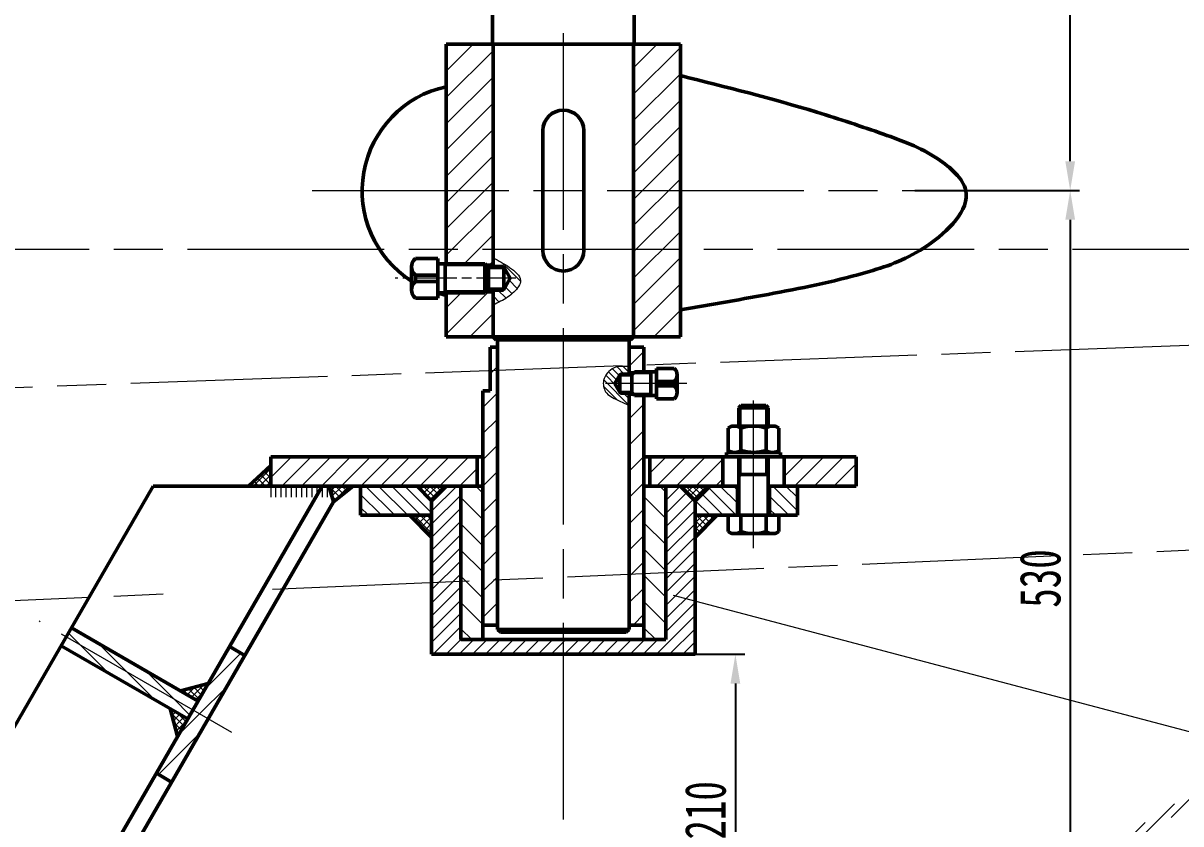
# Model space of a CAD drawing. Header units: millimetres. Extents: x 17368 to 100025, y -24769 to 12950.
# Drawn here: x 45500 to 45598.9, y -9332.9 to -9264.5 of the extents above; entities that cross this region are included whole.
import ezdxf

# ---------------------------------------------------------------- set-up
doc = ezdxf.new("R2010")
doc.units = ezdxf.units.MM
doc.header["$LTSCALE"] = 2.8
doc.linetypes.add('AM_ISO08W050', pattern=[18, 12, -1.5, 3, -1.5])
doc.linetypes.add('AM_ISO08W050x2', pattern=[9, 6, -0.75, 1.5, -0.75])
doc.layers.get('0').update_dxf_attribs({"lineweight": 50})
doc.layers.get('Defpoints').update_dxf_attribs({"lineweight": 50})
for name, color, linetype, lineweight in [('AM_0N', 7, 'Continuous', 50), ('AM_4N', 3, 'Continuous', 15), ('AM_7N', 4, 'AM_ISO08W050', 15), ('细实线', 5, 'Continuous', 15)]:
    doc.layers.add(name, color=color, linetype=linetype, lineweight=lineweight)
doc.styles.add('仿宋体', font='', dxfattribs={"width": 0.7, "height": 3.5})
doc.styles.get('仿宋体').set_extended_font_data('FangSong_GB2312')
doc.dimstyles.new('ISO-25', dxfattribs={"dimtxt": 3.5, "dimasz": 2.5, "dimexe": 1.25, "dimexo": 0.625, "dimtad": 1, "dimdsep": 46, "dimtxsty": '仿宋体', "dimcen": 2.5, "dimadec": 0, "dimazin": 0, "dimtfac": 1, "dimtmove": 0, "dimatfit": 1, "dimfxl": 0, "dimarcsym": 0})

# ---------------------------------------------------------------- blocks, each defined once
blk = doc.blocks.new('*D1275')
at = {"layer": 'Defpoints', "color": 0, "linetype": 'Continuous', "lineweight": 15}
for p in [(45369.225, -8977.522), (45414.762, -8977.522), (45539.913, -9348.821)]:
    blk.add_point(p, dxfattribs=at)
at = {"layer": '细实线', "color": 0, "linetype": 'Continuous', "lineweight": -2}
for p, q in [((45414.137, -8977.522), (45368.425, -8977.522)), ((45369.225, -9346.321), (45369.225, -8980.022)), ((45539.288, -9348.821), (45368.425, -9348.821))]:
    blk.add_line(p, q, dxfattribs=at)
at = {"layer": '细实线', "color": 0, "linetype": 'Continuous', "lineweight": 15}
for points in [[(45368.808, -8980.022), (45369.641, -8980.022), (45369.225, -8977.522)], [(45368.808, -9346.321), (45369.641, -9346.321), (45369.225, -9348.821)]]:
    blk.add_solid(points, dxfattribs=at)
at = {"layer": '细实线', "color": 0, "linetype": 'Continuous', "lineweight": 15, "insert": (45366.675, -9163.172), "char_height": 3.5, "attachment_point": 5, "rotation": 90, "style": '仿宋体'}
blk.add_mtext('2970', dxfattribs=at)
blk = doc.blocks.new('*D1303')
at = {"layer": 'Defpoints', "color": 0, "lineweight": 15}
for p in [(45576.49, -9185.022), (45589.461, -9185.022), (45575.57, -9278.772)]:
    blk.add_point(p, dxfattribs=at)
at = {"layer": '细实线', "color": 0, "lineweight": -2}
for p, q in [((45577.115, -9185.022), (45590.261, -9185.022)), ((45589.461, -9276.272), (45589.461, -9187.522)), ((45576.195, -9278.772), (45590.261, -9278.772))]:
    blk.add_line(p, q, dxfattribs=at)
at = {"layer": '细实线', "color": 0, "lineweight": 15}
for points in [[(45589.044, -9187.522), (45589.877, -9187.522), (45589.461, -9185.022)], [(45589.044, -9276.272), (45589.877, -9276.272), (45589.461, -9278.772)]]:
    blk.add_solid(points, dxfattribs=at)
at = {"layer": '细实线', "color": 0, "lineweight": 15, "insert": (45586.911, -9231.897), "char_height": 3.5, "attachment_point": 5, "rotation": 90, "style": '仿宋体'}
blk.add_mtext('750', dxfattribs=at)
blk = doc.blocks.new('*D1306')
at = {"layer": 'Defpoints', "color": 0, "lineweight": 15}
for p in [(45418.252, -9283.772), (45378.82, -9347.071), (45531.163, -9347.071)]:
    blk.add_point(p, dxfattribs=at)
at = {"layer": '细实线', "color": 0, "lineweight": -2}
for p, q in [((45417.627, -9283.772), (45378.02, -9283.772)), ((45378.82, -9286.272), (45378.82, -9344.571)), ((45530.538, -9347.071), (45378.02, -9347.071))]:
    blk.add_line(p, q, dxfattribs=at)
at = {"layer": '细实线', "color": 0, "lineweight": 15}
for points in [[(45378.403, -9286.272), (45379.237, -9286.272), (45378.82, -9283.772)], [(45378.403, -9344.571), (45379.237, -9344.571), (45378.82, -9347.071)]]:
    blk.add_solid(points, dxfattribs=at)
at = {"layer": '细实线', "color": 0, "lineweight": 15, "insert": (45376.27, -9315.422), "char_height": 3.5, "attachment_point": 5, "rotation": 90, "style": '仿宋体'}
blk.add_mtext('510', dxfattribs=at)
blk = doc.blocks.new('*D1308')
at = {"layer": 'Defpoints', "color": 0, "lineweight": 15}
for p in [(45458.663, -9323.218), (45633.663, -9323.218), (45633.663, -9367.93)]:
    blk.add_point(p, dxfattribs=at)
at = {"layer": '细实线', "color": 0, "lineweight": -2}
for p, q in [((45458.663, -9323.843), (45458.663, -9368.73)), ((45633.663, -9323.843), (45633.663, -9368.73)), ((45461.163, -9367.93), (45631.163, -9367.93))]:
    blk.add_line(p, q, dxfattribs=at)
at = {"layer": '细实线', "color": 0, "lineweight": 15}
for points in [[(45461.163, -9367.513), (45461.163, -9368.346), (45458.663, -9367.93)], [(45631.163, -9367.513), (45631.163, -9368.346), (45633.663, -9367.93)]]:
    blk.add_solid(points, dxfattribs=at)
at = {"layer": '细实线', "color": 0, "lineweight": 15, "insert": (45546.163, -9365.115), "char_height": 3.5, "attachment_point": 5, "style": '仿宋体'}
blk.add_mtext('φ1400', dxfattribs=at)
blk = doc.blocks.new('*D1309')
at = {"layer": 'Defpoints', "color": 0, "lineweight": 15}
for p in [(45433.663, -9307.695), (45658.663, -9306.912), (45658.663, -9377.467)]:
    blk.add_point(p, dxfattribs=at)
at = {"layer": '细实线', "color": 0, "lineweight": -2}
for p, q in [((45658.663, -9307.537), (45658.663, -9378.267)), ((45433.663, -9308.32), (45433.663, -9378.267)), ((45436.163, -9377.467), (45656.163, -9377.467))]:
    blk.add_line(p, q, dxfattribs=at)
at = {"layer": '细实线', "color": 0, "lineweight": 15}
for points in [[(45436.163, -9377.05), (45436.163, -9377.884), (45433.663, -9377.467)], [(45656.163, -9377.05), (45656.163, -9377.884), (45658.663, -9377.467)]]:
    blk.add_solid(points, dxfattribs=at)
at = {"layer": '细实线', "color": 0, "lineweight": 15, "insert": (45546.746, -9374.652), "char_height": 3.5, "attachment_point": 5, "style": '仿宋体'}
blk.add_mtext('φ1800', dxfattribs=at)
blk = doc.blocks.new('*D1537')
at = {"layer": 'Defpoints', "color": 0, "lineweight": 15}
for p in [(45575.57, -9278.772), (45557.908, -9345.071), (45589.461, -9345.071)]:
    blk.add_point(p, dxfattribs=at)
at = {"layer": '细实线', "color": 0, "lineweight": -2}
for p, q in [((45576.195, -9278.772), (45590.261, -9278.772)), ((45589.461, -9281.272), (45589.461, -9342.571)), ((45558.533, -9345.071), (45590.261, -9345.071))]:
    blk.add_line(p, q, dxfattribs=at)
at = {"layer": '细实线', "color": 0, "lineweight": 15}
for points in [[(45589.044, -9281.272), (45589.877, -9281.272), (45589.461, -9278.772)], [(45589.044, -9342.571), (45589.877, -9342.571), (45589.461, -9345.071)]]:
    blk.add_solid(points, dxfattribs=at)
at = {"layer": '细实线', "color": 0, "lineweight": 15, "insert": (45586.911, -9311.922), "char_height": 3.5, "attachment_point": 5, "rotation": 90, "style": '仿宋体'}
blk.add_mtext('530', dxfattribs=at)
blk = doc.blocks.new('*D1577')
at = {"layer": 'Defpoints', "color": 0, "lineweight": 15}
for p in [(45550.744, -9318.397), (45550.681, -9345.071), (45560.861, -9345.071)]:
    blk.add_point(p, dxfattribs=at)
at = {"layer": '细实线', "color": 0, "lineweight": -2}
for p, q in [((45551.369, -9318.397), (45561.661, -9318.397)), ((45560.861, -9320.897), (45560.861, -9342.571)), ((45551.306, -9345.071), (45561.661, -9345.071))]:
    blk.add_line(p, q, dxfattribs=at)
at = {"layer": '细实线', "color": 0, "lineweight": 15}
for points in [[(45560.444, -9320.897), (45561.277, -9320.897), (45560.861, -9318.397)], [(45560.444, -9342.571), (45561.277, -9342.571), (45560.861, -9345.071)]]:
    blk.add_solid(points, dxfattribs=at)
at = {"layer": '细实线', "color": 0, "lineweight": 15, "insert": (45558.311, -9331.734), "char_height": 3.5, "attachment_point": 5, "rotation": 90, "style": '仿宋体'}
blk.add_mtext('210', dxfattribs=at)

msp = doc.modelspace()

# ---------------------------------------------------------------- hatches: boundary and pattern name
at = {"layer": '细实线', "lineweight": 15, "ltscale": 0.5}
h = msp.add_hatch(dxfattribs=at)
h.set_pattern_fill('ANSI31', color=256, scale=0.5, style=0)
h.set_pattern_definition([(45, (0, 621.3946), (-1.122532015, 1.122532015), [])])
h.paths.add_polyline_path([(45540.16271, -9266.27245), (45536.16271, -9266.27245), (45536.16271, -9283.77245), (45540.16271, -9283.77245)])
h.paths.add_polyline_path([(45556.16271, -9266.27245), (45552.16271, -9266.27245), (45552.16271, -9283.77245), (45556.16271, -9283.77245)])
h.paths.add_polyline_path([(45536.16271, -9287.52245), (45536.16271, -9291.27245), (45540.16271, -9291.27245), (45540.16271, -9287.52245), (45539.46629, -9287.52245)])
h.paths.add_polyline_path([(45552.16271, -9291.27245), (45556.16271, -9291.27245), (45556.16271, -9283.77245), (45552.16271, -9283.77245)])
h.paths.add_polyline_path([(45539.46629, -9285.02245), (45540.16271, -9285.02245), (45540.16271, -9283.77245), (45536.16271, -9283.77245), (45536.16271, -9285.02245)])
at = {"layer": '细实线', "linetype": 'Continuous', "lineweight": 15}
h = msp.add_hatch(dxfattribs=at)
h.set_pattern_fill('ANSI31', color=5, angle=90, style=0)
h.set_pattern_definition([(135, (-21993.8874, -4614.7845), (-2.24506403, -2.24506403), [])])
edge = h.paths.add_edge_path()
edge.add_spline(control_points=[(45433.66271, -9310.92629), (45433.19895, -9310.44783), (45432.74758, -9309.96665), (45430.38341, -9307.36067), (45428.69933, -9305.18949), (45425.83082, -9300.77966), (45424.64636, -9298.54111), (45422.78537, -9294.02499), (45422.10871, -9291.74748), (45421.33742, -9287.56921), (45421.16271, -9285.67081), (45421.16271, -9283.77245)], knot_values=[0, 0, 0, 0, 0.02557511, 0.02557511, 0.13778256, 0.13778256, 0.24999002, 0.24999002, 0.36219747, 0.36219747, 0.45514125, 0.45514125, 0.45514125, 0.45514125], degree=3, periodic=0)
edge.add_line((45421.16271, -9283.77245), (45419.91271, -9283.77245))
edge.add_ellipse((45546.16271, -9283.77245), major_axis=(-126.25, 0), ratio=0.504950495, start_angle=0, end_angle=26.9895756)
edge.add_line((45433.66271, -9312.70401), (45433.66271, -9310.92629))
edge = h.paths.add_edge_path()
edge.add_spline(control_points=[(45531.16271, -9345.8186), (45530.67777, -9345.78915), (45530.19319, -9345.75827), (45525.05146, -9345.41524), (45520.42891, -9344.97244), (45511.31251, -9343.8285), (45506.8187, -9343.12735), (45498.01702, -9341.47584), (45493.70918, -9340.5255), (45485.33442, -9338.3881), (45481.26752, -9337.20105), (45473.42661, -9334.60597), (45469.65263, -9333.19794), (45465.45744, -9331.44101), (45464.87022, -9331.19044), (45464.28771, -9330.93718)], knot_values=[0.85996702, 0.85996702, 0.85996702, 0.85996702, 0.87163242, 0.87163242, 0.98383988, 0.98383988, 1.09604733, 1.09604733, 1.20825478, 1.20825478, 1.32046224, 1.32046224, 1.43266969, 1.43266969, 1.45109862, 1.45109862, 1.45109862, 1.45109862], degree=3, periodic=0)
edge.add_line((45464.28771, -9330.93718), (45464.28771, -9332.29908))
edge.add_ellipse((45546.16271, -9283.77245), major_axis=(-126.25, 0), ratio=0.504950495, start_angle=49.5702786, end_angle=83.1764622)
edge.add_line((45531.16271, -9347.07089), (45531.16271, -9345.8186))
edge = h.paths.add_edge_path()
edge.add_spline(control_points=[(45464.28771, -9330.93718), (45461.32348, -9329.64846), (45458.48097, -9328.29041), (45452.53281, -9325.16922), (45449.48527, -9323.37892), (45443.81423, -9319.64301), (45441.19076, -9317.69741), (45436.94656, -9314.1365), (45435.2336, -9312.547), (45433.66271, -9310.92629)], knot_values=[0.45514125, 0.45514125, 0.45514125, 0.45514125, 0.54891978, 0.54891978, 0.66112723, 0.66112723, 0.77333468, 0.77333468, 0.85996702, 0.85996702, 0.85996702, 0.85996702], degree=3, periodic=0)
edge.add_line((45433.66271, -9310.92629), (45433.66271, -9312.70401))
edge.add_ellipse((45546.16271, -9283.77245), major_axis=(-126.25, 0), ratio=0.504950495, start_angle=26.9895756, end_angle=49.5702786)
edge.add_line((45464.28771, -9332.29908), (45464.28771, -9330.93718))
edge = h.paths.add_edge_path()
edge.add_spline(control_points=[(45658.66271, -9310.92632), (45658.43178, -9311.16458), (45658.19778, -9311.40217), (45655.87219, -9313.72616), (45653.54635, -9315.75911), (45648.44818, -9319.68763), (45645.67591, -9321.58318), (45639.71989, -9325.21017), (45636.53618, -9326.94161), (45629.79802, -9330.21648), (45626.24358, -9331.75992), (45618.8095, -9334.63791), (45614.92988, -9335.97245), (45606.89506, -9338.41484), (45602.73989, -9339.52268), (45594.20705, -9341.49702), (45589.8294, -9342.36352), (45580.90743, -9343.84383), (45576.36313, -9344.45763), (45568.25776, -9345.30971), (45564.71949, -9345.60256), (45561.16271, -9345.81859)], knot_values=[1.69049406, 1.69049406, 1.69049406, 1.69049406, 1.70322989, 1.70322989, 1.81543734, 1.81543734, 1.9276448, 1.9276448, 2.03985225, 2.03985225, 2.1520597, 2.1520597, 2.26426716, 2.26426716, 2.37647461, 2.37647461, 2.48868207, 2.48868207, 2.60088952, 2.60088952, 2.68645104, 2.68645104, 2.68645104, 2.68645104], degree=3, periodic=0)
edge.add_line((45561.16271, -9345.81859), (45561.16271, -9347.07089))
edge.add_ellipse((45546.16271, -9283.77245), major_axis=(-126.25, 0), ratio=0.504950495, start_angle=96.8235378, end_angle=153.0104244)
edge.add_line((45658.66271, -9312.70401), (45658.66271, -9310.92632))
edge = h.paths.add_edge_path()
edge.add_line((45658.66271, -9310.92632), (45658.66271, -9312.70401))
edge.add_ellipse((45546.16271, -9283.77245), major_axis=(-126.25, 0), ratio=0.504950495, start_angle=153.0104244, end_angle=180)
edge.add_line((45672.41271, -9283.77245), (45671.16271, -9283.77245))
edge.add_spline(control_points=[(45671.16271, -9283.77245), (45671.16271, -9284.16149), (45671.15537, -9284.55054), (45671.05424, -9287.23109), (45670.71312, -9289.52119), (45669.52169, -9294.07837), (45668.67122, -9296.3455), (45666.46445, -9300.83163), (45665.10805, -9303.05055), (45662.08249, -9307.16332), (45660.46631, -9309.06539), (45658.66271, -9310.92632)], knot_values=[2.68645104, 2.68645104, 2.68645104, 2.68645104, 2.70549867, 2.70549867, 2.81770612, 2.81770612, 2.92991358, 2.92991358, 3.04212103, 3.04212103, 3.14159265, 3.14159265, 3.14159265, 3.14159265], degree=3, periodic=0)
h.paths.add_polyline_path([(45671.16271, -9283.77245), (45672.41271, -9283.77245), (45672.41271, -9278.77245), (45671.16271, -9278.77245)])
h.paths.add_polyline_path([(45419.91271, -9283.77245), (45421.16271, -9283.77245), (45421.16271, -9278.77245), (45419.91271, -9278.77245)])
h = msp.add_hatch(dxfattribs=at)
h.set_pattern_fill('ANSI31', color=5, scale=0.2, style=0)
edge = h.paths.add_edge_path(flags=16)
edge.add_line((45514.22497, -9345.9653), (45514.29372, -9345.45208))
edge.add_ellipse((45546.16271, -9283.77245), major_axis=(-126.25, 0), ratio=0.504950495, start_angle=0, end_angle=83.1764622, ccw=False)
edge.add_line((45513.05522, -9345.28286), (45512.88835, -9346.52865))
edge.add_line((45512.88835, -9346.52865), (45514.12728, -9346.69461))
edge.add_line((45514.12728, -9346.69461), (45514.22497, -9345.9653))
edge = h.paths.add_edge_path()
edge.add_line((45515.46391, -9346.13126), (45515.36622, -9346.86056))
edge.add_line((45515.36622, -9346.86056), (45516.60515, -9347.02652))
edge.add_line((45516.60515, -9347.02652), (45516.7744, -9345.76298))
edge.add_ellipse((45546.16271, -9283.77245), major_axis=(-126.25, 0), ratio=0.504950495, start_angle=0, end_angle=83.1764622, ccw=False)
edge.add_line((45515.53307, -9345.61489), (45515.46391, -9346.13126))
at = {"layer": '细实线', "lineweight": 15}
h = msp.add_hatch(dxfattribs=at)
h.set_pattern_fill('ANSI31', color=256, scale=0.2, style=0)
edge = h.paths.add_edge_path(flags=17)
edge.add_ellipse((45546.16271, -9283.77245), major_axis=(-126.25, 0), ratio=0.504950495, start_angle=96.8235378, end_angle=180, ccw=False)
edge.add_line((45575.55234, -9345.7674), (45575.72087, -9347.0251))
edge.add_line((45575.72087, -9347.0251), (45576.95979, -9346.85908))
edge.add_line((45576.95979, -9346.85908), (45576.86207, -9346.12978))
edge.add_line((45576.86207, -9346.12978), (45576.79327, -9345.61638))
edge = h.paths.add_edge_path(flags=17)
edge.add_line((45578.101, -9345.96377), (45578.19872, -9346.69307))
edge.add_line((45578.19872, -9346.69307), (45579.43765, -9346.52705))
edge.add_line((45579.43765, -9346.52705), (45579.27179, -9345.28929))
edge.add_ellipse((45546.16271, -9283.77245), major_axis=(-126.25, 0), ratio=0.504950495, start_angle=96.8235378, end_angle=180, ccw=False)
edge.add_line((45578.03273, -9345.4543), (45578.101, -9345.96377))
h = msp.add_hatch(dxfattribs=at)
h.set_pattern_fill('ANSI31', color=256, scale=0.2, angle=90, style=0)
edge = h.paths.add_edge_path()
edge.add_line((45541.61506, -9286.27245), (45541.03771, -9287.27245))
edge.add_line((45541.03771, -9287.27245), (45540.16271, -9287.27245))
edge.add_line((45540.16271, -9287.27245), (45540.16271, -9288.5464))
edge.add_spline(control_points=[(45540.16271, -9288.5464), (45540.37969, -9288.44607), (45541.01696, -9288.15143), (45541.88756, -9287.59914), (45542.87659, -9286.32712), (45541.47986, -9285.21352), (45540.61708, -9284.76311), (45540.16271, -9284.5259)], knot_values=[0, 0, 0, 0, 0.71246374, 2.09239061, 3.23627285, 4.6959452, 6.31991123, 6.31991123, 6.31991123, 6.31991123], degree=3, periodic=0)
edge.add_line((45540.16271, -9284.5259), (45540.16271, -9285.27245))
edge.add_line((45540.16271, -9285.27245), (45541.03771, -9285.27245))
edge.add_line((45541.03771, -9285.27245), (45541.61506, -9286.27245))
h = msp.add_hatch(dxfattribs=at)
h.set_pattern_fill('ANSI31', color=256, scale=0.5, style=0)
h.set_pattern_definition([(45, (37029.0748, -8923.7952), (-1.12253202, 1.12253202), [])])
h.paths.add_polyline_path([(45539.91271, -9295.89745), (45539.28771, -9295.89745), (45539.28771, -9315.89745), (45540.53771, -9315.89745), (45540.53771, -9292.14745), (45539.91271, -9292.14745)])
h.paths.add_polyline_path([(45553.03771, -9292.14745), (45551.78771, -9292.14745), (45551.78771, -9294.27245), (45552.25162, -9294.27245), (45553.03771, -9294.27245)])
h.paths.add_polyline_path([(45553.03771, -9296.27245), (45552.25162, -9296.27245), (45551.78771, -9296.27245), (45551.78771, -9315.89745), (45553.03771, -9315.89745)])
h.paths.add_polyline_path([(45551.78771, -9296.11908), (45551.78771, -9296.27245), (45552.25162, -9296.27245), (45552.09826, -9296.11908)])
h.paths.add_polyline_path([(45551.78771, -9294.27245), (45551.78771, -9294.42581), (45552.09826, -9294.42581), (45552.25162, -9294.27245)])
h = msp.add_hatch(dxfattribs=at)
h.set_pattern_fill('ANSI31', color=256, scale=0.125, angle=90, style=0)
h.set_pattern_definition([(135, (37331.3713, -9270.0737), (-0.280633004, -0.280633004), [])])
edge = h.paths.add_edge_path()
edge.add_spline(control_points=[(45551.78771, -9293.81679), (45551.34383, -9293.78885), (45550.41791, -9293.73057), (45549.63558, -9294.60319), (45549.57874, -9295.1811), (45549.57898, -9295.27245)], knot_values=[0, 0, 0, 0, 10.29967825, 21.48525254, 23.59195746, 23.59195746, 23.59195746, 23.59195746], degree=3, periodic=0)
edge.add_line((45549.57898, -9295.27245), (45549.77444, -9295.27245))
edge.add_line((45549.77444, -9295.27245), (45550.56861, -9295.27245))
edge.add_line((45550.56861, -9295.27245), (45551.03771, -9294.45995))
edge.add_line((45551.03771, -9294.45995), (45551.78771, -9294.45995))
edge.add_line((45551.78771, -9294.45995), (45551.78771, -9293.81679))
edge = h.paths.add_edge_path()
edge.add_line((45550.56861, -9295.27245), (45549.77444, -9295.27245))
edge.add_line((45549.77444, -9295.27245), (45549.57898, -9295.27245))
edge.add_spline(control_points=[(45549.57898, -9295.27245), (45549.57963, -9295.51924), (45549.76809, -9296.19677), (45550.76916, -9296.66367), (45551.46505, -9296.98905), (45551.78771, -9297.13991)], knot_values=[23.59195746, 23.59195746, 23.59195746, 23.59195746, 29.28341969, 39.32927423, 48.01332635, 48.01332635, 48.01332635, 48.01332635], degree=3, periodic=0)
edge.add_line((45551.78771, -9297.13991), (45551.78771, -9296.08495))
edge.add_line((45551.78771, -9296.08495), (45551.03771, -9296.08495))
edge.add_line((45551.03771, -9296.08495), (45550.56861, -9295.27245))
h = msp.add_hatch(dxfattribs=at)
h.set_pattern_fill('ANSI31', color=256, scale=0.375, style=0)
h.paths.add_polyline_path([(45535.16271, -9304.02245), (45538.78771, -9304.02245), (45538.78771, -9301.52245), (45521.16271, -9301.52245), (45521.16271, -9304.02245)])
h.paths.add_polyline_path([(45553.53771, -9301.52245), (45553.53771, -9304.02245), (45557.16271, -9304.02245), (45559.7877, -9304.02245), (45559.78771, -9301.52245)])
h.paths.add_polyline_path([(45565.03771, -9301.52245), (45565.0377, -9304.02245), (45571.1627, -9304.02245), (45571.1627, -9301.52245)])
h = msp.add_hatch(dxfattribs=at)
h.set_pattern_fill('ANSI37', color=256, scale=0.125, style=0)
h.set_pattern_definition([(45, (37029.07478, -8923.79523), (-0.280633004, 0.280633004), []), (135, (37029.07478, -8923.79523), (-0.280633004, -0.280633004), [])])
h.paths.add_polyline_path([(45519.25747, -9304.02245), (45521.16271, -9304.02245), (45521.16271, -9302.26803)])
h = msp.add_hatch(dxfattribs=at)
h.set_pattern_fill('ANSI37', color=256, scale=0.125, style=0)
h.set_pattern_definition([(45, (37331.3713, -9270.0737), (-0.280633004, 0.280633004), []), (135, (37331.3713, -9270.0737), (-0.280633004, -0.280633004), [])])
h.paths.add_polyline_path([(45526.12078, -9304.02245), (45526.5302, -9305.36188), (45528.19556, -9304.02245)])
h = msp.add_hatch(dxfattribs=at)
h.set_pattern_fill('ANSI31', color=256, scale=0.25, angle=90, style=0)
h.paths.add_polyline_path([(45566.16271, -9306.52245), (45566.16271, -9304.02245), (45563.7877, -9304.02245), (45563.7877, -9306.52245)])
h.paths.add_polyline_path([(45561.0377, -9306.52245), (45561.0377, -9304.02245), (45558.66271, -9304.02245), (45557.41271, -9305.27245), (45557.41271, -9306.52245)])
h.paths.add_polyline_path([(45534.91271, -9306.52245), (45534.91271, -9305.27245), (45533.66271, -9304.02245), (45528.84221, -9304.02245), (45528.84221, -9306.52245)])
h = msp.add_hatch(dxfattribs=at)
h.set_pattern_fill('ANSI31', color=256, scale=0.25, style=0)
h.set_pattern_definition([(45, (37029.0748, -8923.7952), (-0.56126601, 0.56126601), [])])
h.paths.add_polyline_path([(45534.91271, -9318.39745), (45546.16271, -9318.39745), (45546.16271, -9317.14745), (45537.41271, -9317.14745), (45537.41271, -9304.02245), (45536.16271, -9304.02245), (45534.91271, -9305.27245)])
h.paths.add_polyline_path([(45554.91271, -9317.14745), (45546.16271, -9317.14745), (45546.16271, -9318.39745), (45557.41271, -9318.39745), (45557.41271, -9305.27245), (45556.16271, -9304.02245), (45554.91271, -9304.02245)])
h = msp.add_hatch(dxfattribs=at)
h.set_pattern_fill('ANSI31', color=256, scale=0.5, angle=90, style=0)
h.set_pattern_definition([(135, (37029.0748, -8923.7952), (-1.12253202, -1.12253202), [])])
h.paths.add_polyline_path([(45537.41271, -9317.14745), (45539.28771, -9317.14745), (45539.28771, -9304.02245), (45537.41271, -9304.02245)])
h.paths.add_polyline_path([(45554.91271, -9304.02245), (45553.03771, -9304.02245), (45553.03771, -9317.14745), (45554.91271, -9317.14745)])

# ---------------------------------------------------------------- linework, layer by layer
for p, q in [((45540.10021, -9197.52245), (45540.10021, -9266.27245)), ((45552.22521, -9197.52245), (45552.22521, -9266.27245)), ((45536.16271, -9266.27245), (45540.16271, -9266.27245)), ((45536.16271, -9285.02245), (45536.16271, -9266.27245)), ((45540.16271, -9266.27245), (45540.16271, -9285.33495)), ((45540.16271, -9266.27245), (45552.16271, -9266.27245)), ((45552.16271, -9266.27245), (45552.16271, -9291.27245)), ((45552.16271, -9266.27245), (45556.16271, -9266.27245)), ((45556.16271, -9291.27245), (45556.16271, -9266.27245)), ((45544.41271, -9283.89745), (45544.41271, -9273.64745)), ((45547.91271, -9283.89745), (45547.91271, -9273.64745)), ((45540.16271, -9285.27245), (45541.03771, -9285.27245)), ((45540.16271, -9285.27245), (45541.03771, -9285.27245)), ((45541.03771, -9285.27245), (45541.61506, -9286.27245)), ((45541.03771, -9285.27245), (45541.03771, -9285.33495)), ((45541.03771, -9285.27245), (45541.61506, -9286.27245)), ((45541.03771, -9285.27245), (45541.03771, -9285.33495)), ((45541.03771, -9287.27245), (45541.61506, -9286.27245)), ((45541.03771, -9287.27245), (45541.61506, -9286.27245)), ((45536.16271, -9291.27245), (45536.16271, -9287.52245)), ((45540.16271, -9287.20995), (45540.16271, -9291.27245)), ((45540.16271, -9287.27245), (45541.03771, -9287.27245)), ((45540.16271, -9287.27245), (45541.03771, -9287.27245)), ((45541.03771, -9287.20995), (45541.03771, -9287.27245)), ((45541.03771, -9287.20995), (45541.03771, -9287.27245)), ((45536.16271, -9291.27245), (45540.16271, -9291.27245)), ((45540.41271, -9291.52245), (45540.16271, -9291.27245)), ((45540.16271, -9291.27245), (45552.16271, -9291.27245)), ((45540.41271, -9291.52245), (45551.91271, -9291.52245)), ((45540.53771, -9291.52245), (45540.53771, -9316.27245)), ((45551.78771, -9291.52245), (45551.78771, -9294.52245)), ((45551.91271, -9291.52245), (45552.16271, -9291.27245)), ((45552.16271, -9291.27245), (45556.16271, -9291.27245)), ((45539.91271, -9292.14745), (45540.53771, -9292.14745)), ((45539.91271, -9295.89745), (45539.91271, -9292.14745)), ((45551.78771, -9292.14745), (45553.03771, -9292.14745)), ((45553.03771, -9294.27245), (45553.03771, -9292.14745)), ((45554.12662, -9293.9662), (45555.64054, -9293.9662)), ((45554.12662, -9293.9662), (45554.12662, -9296.5787)), ((45550.56861, -9295.27245), (45551.03771, -9294.45995)), ((45551.00162, -9294.52245), (45552.00162, -9294.52245)), ((45551.00162, -9294.52245), (45551.00162, -9296.02245)), ((45551.03771, -9294.45995), (45551.78771, -9294.45995)), ((45551.03771, -9294.52245), (45551.03771, -9294.45995)), ((45552.00162, -9294.52245), (45552.00162, -9296.02245)), ((45555.87662, -9294.52115), (45555.87662, -9296.02375)), ((45539.28771, -9317.14745), (45539.28771, -9295.89745)), ((45539.28771, -9295.89745), (45539.91271, -9295.89745)), ((45550.56861, -9295.27245), (45551.03771, -9296.08495)), ((45554.12662, -9295.0761), (45554.12662, -9295.4688)), ((45554.12662, -9295.0761), (45555.64054, -9295.0761)), ((45554.12662, -9295.4688), (45555.64054, -9295.4688)), ((45555.64054, -9295.0761), (45555.64054, -9295.4688)), ((45551.00162, -9296.02245), (45552.00162, -9296.02245)), ((45551.03771, -9296.08495), (45551.03771, -9296.02245)), ((45551.03771, -9296.08495), (45551.78771, -9296.08495)), ((45551.78771, -9316.27245), (45551.78771, -9296.02245)), ((45553.03771, -9317.14745), (45553.03771, -9296.27245)), ((45554.12662, -9296.5787), (45555.64054, -9296.5787)), ((45521.16271, -9304.02245), (45521.16271, -9301.52245)), ((45521.16271, -9301.52245), (45539.28771, -9301.52245)), ((45538.78771, -9304.02245), (45538.78771, -9301.52245)), ((45571.1627, -9301.52245), (45553.03771, -9301.52245)), ((45553.53771, -9304.02245), (45553.53771, -9301.52245)), ((45564.72521, -9301.14745), (45560.10021, -9301.14745)), ((45571.1627, -9301.52245), (45571.1627, -9304.02245)), ((45521.16271, -9302.26803), (45519.25747, -9304.02245)), ((45511.13771, -9304.02245), (45491.31848, -9338.35037)), ((45525.57147, -9304.02245), (45503.36921, -9342.4779)), ((45511.13771, -9304.02245), (45535.16271, -9304.02245)), ((45526.12078, -9304.02245), (45526.5302, -9305.36188)), ((45526.5302, -9305.36188), (45528.19556, -9304.02245)), ((45528.84221, -9304.02245), (45528.84221, -9306.52245)), ((45534.91271, -9305.27245), (45533.66271, -9304.02245)), ((45534.91271, -9305.27245), (45536.16271, -9304.02245)), ((45535.16271, -9304.02245), (45539.28771, -9304.02245)), ((45537.41271, -9317.14745), (45537.41271, -9304.02245)), ((45557.16271, -9304.02245), (45553.03771, -9304.02245)), ((45554.91271, -9317.14745), (45554.91271, -9304.02245)), ((45557.41271, -9305.27245), (45556.16271, -9304.02245)), ((45561.1627, -9304.02245), (45557.16271, -9304.02245)), ((45557.41271, -9305.27245), (45558.66271, -9304.02245)), ((45571.1627, -9304.02245), (45563.6627, -9304.02245)), ((45566.16271, -9306.52245), (45566.16271, -9304.02245)), ((45526.5302, -9305.36188), (45504.98454, -9342.68005)), ((45534.91271, -9318.39745), (45534.91271, -9305.27245)), ((45557.41271, -9318.39745), (45557.41271, -9305.27245)), ((45528.84221, -9306.52245), (45534.91271, -9306.52245)), ((45534.91271, -9308.39745), (45533.03771, -9306.52245)), ((45557.41271, -9308.39745), (45559.28771, -9306.52245)), ((45566.16271, -9306.52245), (45557.41271, -9306.52245)), ((45514.96081, -9322.40065), (45504.1355, -9316.15065)), ((45539.28771, -9315.89745), (45540.53771, -9315.89745)), ((45540.53771, -9316.27245), (45551.78771, -9316.27245)), ((45540.78771, -9316.52245), (45540.53771, -9316.27245)), ((45540.78771, -9316.52245), (45551.53771, -9316.52245)), ((45551.78771, -9316.27245), (45551.53771, -9316.52245)), ((45551.78771, -9315.89745), (45553.03771, -9315.89745)), ((45514.08581, -9323.91619), (45503.2605, -9317.66619)), ((45518.94735, -9318.49576), (45517.64831, -9317.74576)), ((45537.41271, -9317.14745), (45554.91271, -9317.14745)), ((45534.91271, -9318.39745), (45557.41271, -9318.39745)), ((45515.83581, -9320.8851), (45513.44527, -9321.52565)), ((45513.21081, -9325.43174), (45512.57027, -9323.04119)), ((45512.69735, -9329.32108), (45511.39831, -9328.57108))]:
    msp.add_line(p, q)
at = {"extrusion": (1, -4.10464e-07, 0)}
for p, q in [((45559.7877, -9304.02245), (45559.78771, -9301.52245)), ((45560.10021, -9301.52245), (45560.10021, -9301.14745)), ((45564.72521, -9301.52245), (45564.72521, -9301.14745)), ((45565.0377, -9304.02245), (45565.03771, -9301.52245))]:
    msp.add_line(p, q, dxfattribs=at)
for centre, radius, start, end in [((45538.09457, -9278.80722), 9.11937, 102.2303396, 237.5301591), ((45546.16271, -9273.64745), 1.75, 0, 180), ((45546.16271, -9283.89745), 1.75, 180, 0), ((45538.09457, -9278.80722), 9.11937, 253.134382, 257.7696604), ((45555.10632, -9294.52115), 0.7703, 313.909593, 46.090407), ((45555.10632, -9296.02375), 0.7703, 313.90956, 46.090374)]:
    msp.add_arc(centre, radius, start, end)
for start_param, end_param in [(0, 1.45170312), (1.68988953, 3.14159265)]:
    msp.add_ellipse((45546.16271, -9283.77245), major_axis=(-126.25, 0), ratio=0.5049505, start_param=start_param, end_param=end_param)
msp.add_spline([(45556.16271, -9268.95384), (45567.82418, -9272.07852), (45573.51231, -9273.95154), (45578.14955, -9276.0691), (45580.53771, -9278.77245), (45577.22867, -9283.49825), (45572.30227, -9285.68927), (45564.15123, -9287.55115), (45556.16271, -9288.95384)], degree=3)
for points, knots in [([(45421.16271, -9283.77245), (45421.16271, -9285.67081), (45421.33742, -9287.56921), (45422.10871, -9291.74748), (45422.78537, -9294.02499), (45424.64636, -9298.54111), (45425.83082, -9300.77966), (45428.69933, -9305.18949), (45430.38341, -9307.36067), (45434.23409, -9311.6052), (45436.40066, -9313.67849), (45441.19076, -9317.69741), (45443.81423, -9319.64301), (45449.48527, -9323.37892), (45452.53281, -9325.16922), (45459.01313, -9328.56966), (45462.44588, -9330.17978), (45469.65263, -9333.19794), (45473.42661, -9334.60597), (45481.26752, -9337.20105), (45485.33442, -9338.3881), (45493.70918, -9340.5255), (45498.01702, -9341.47584), (45506.8187, -9343.12735), (45511.31251, -9343.8285), (45520.42891, -9344.97244), (45525.05146, -9345.41524), (45530.19319, -9345.75827), (45530.67777, -9345.78915), (45531.16271, -9345.8186)], [0, 0, 0, 0, 0.09294378, 0.09294378, 0.20515123, 0.20515123, 0.31735868, 0.31735868, 0.42956614, 0.42956614, 0.54177359, 0.54177359, 0.65398105, 0.65398105, 0.7661885, 0.7661885, 0.87839595, 0.87839595, 0.99060341, 0.99060341, 1.10281086, 1.10281086, 1.21501831, 1.21501831, 1.32722577, 1.32722577, 1.43943322, 1.43943322, 1.45109862, 1.45109862, 1.45109862, 1.45109862]), ([(45561.16271, -9345.81859), (45564.71949, -9345.60256), (45568.25776, -9345.30971), (45576.36313, -9344.45763), (45580.90743, -9343.84383), (45589.8294, -9342.36352), (45594.20705, -9341.49702), (45602.73989, -9339.52268), (45606.89506, -9338.41484), (45614.92988, -9335.97245), (45618.8095, -9334.63791), (45626.24358, -9331.75992), (45629.79802, -9330.21648), (45636.53618, -9326.94161), (45639.71989, -9325.21017), (45645.67591, -9321.58318), (45648.44818, -9319.68763), (45653.54635, -9315.75911), (45655.87219, -9313.72616), (45660.04927, -9309.55196), (45661.90046, -9307.41076), (45665.10805, -9303.05055), (45666.46445, -9300.83163), (45668.67122, -9296.3455), (45669.52169, -9294.07837), (45670.71312, -9289.52119), (45671.05424, -9287.23109), (45671.15537, -9284.55054), (45671.16271, -9284.16149), (45671.16271, -9283.77245)], [1.69049406, 1.69049406, 1.69049406, 1.69049406, 1.77605558, 1.77605558, 1.88826303, 1.88826303, 2.00047049, 2.00047049, 2.11267794, 2.11267794, 2.2248854, 2.2248854, 2.33709285, 2.33709285, 2.4493003, 2.4493003, 2.56150776, 2.56150776, 2.67371521, 2.67371521, 2.78592266, 2.78592266, 2.89813012, 2.89813012, 3.01033757, 3.01033757, 3.12254502, 3.12254502, 3.14159265, 3.14159265, 3.14159265, 3.14159265]), ([(45561.614, -9345.54026), (45564.90828, -9345.33385), (45568.18612, -9345.06147), (45576.9181, -9344.1548), (45582.32258, -9343.40034), (45592.8803, -9341.53472), (45598.03357, -9340.42369), (45607.99516, -9337.86583), (45612.80349, -9336.41909), (45621.98764, -9333.21749), (45626.36334, -9331.4626), (45634.60244, -9327.67884), (45638.4656, -9325.64986), (45645.60908, -9321.35823), (45648.88927, -9319.09552), (45654.30364, -9314.78397), (45656.53817, -9312.76445), (45660.53922, -9308.6255), (45662.30605, -9306.50615), (45665.35393, -9302.19773), (45666.63532, -9300.00868), (45668.70366, -9295.58938), (45669.49097, -9293.35904), (45670.56998, -9288.88029), (45670.86193, -9286.63167), (45670.91068, -9284.17915), (45670.91271, -9283.9758), (45670.91271, -9283.77245)], [1.69423908, 1.69423908, 1.69423908, 1.69423908, 1.77360357, 1.77360357, 1.90741249, 1.90741249, 2.0412214, 2.0412214, 2.17503032, 2.17503032, 2.30883923, 2.30883923, 2.44264815, 2.44264815, 2.57645706, 2.57645706, 2.68747676, 2.68747676, 2.79849645, 2.79849645, 2.90951614, 2.90951614, 3.02053584, 3.02053584, 3.13155553, 3.13155553, 3.14159265, 3.14159265, 3.14159265, 3.14159265])]:
    msp.add_open_spline(points, degree=3, knots=knots)
at = {"layer": 'AM_0N', "extrusion": (-1.22461e-16, -1, 0)}
for p, q in [((45533.53629, -9284.5787), (45535.44879, -9284.5787)), ((45533.53629, -9284.5787), (45535.44879, -9284.5787)), ((45539.46629, -9285.02245), (45535.44879, -9285.02245)), ((45539.46629, -9285.02245), (45535.44879, -9285.02245)), ((45533.53629, -9285.99952), (45535.44879, -9285.99952)), ((45533.53629, -9285.99952), (45535.44879, -9285.99952)), ((45541.07379, -9285.33495), (45539.77879, -9285.33495)), ((45541.07379, -9285.33495), (45539.77879, -9285.33495)), ((45533.53629, -9286.54538), (45535.44879, -9286.54538)), ((45533.53629, -9286.54538), (45535.44879, -9286.54538)), ((45533.53629, -9287.9662), (45535.44879, -9287.9662)), ((45533.53629, -9287.9662), (45535.44879, -9287.9662)), ((45539.46629, -9287.52245), (45535.44879, -9287.52245)), ((45539.46629, -9287.52245), (45535.44879, -9287.52245)), ((45541.07379, -9287.20995), (45539.77879, -9287.20995)), ((45541.07379, -9287.20995), (45539.77879, -9287.20995))]:
    msp.add_line(p, q, dxfattribs=at)
at = {"layer": 'AM_0N', "extrusion": (-1, 1.22461e-16, 0)}
for p, q in [((45535.44879, -9285.02245), (45535.44879, -9284.5787)), ((45535.44879, -9285.02245), (45535.44879, -9284.5787)), ((45535.44879, -9287.52245), (45535.44879, -9285.02245)), ((45535.44879, -9287.52245), (45535.44879, -9285.02245)), ((45536.07379, -9287.52245), (45536.07379, -9285.02245)), ((45536.07379, -9287.52245), (45536.07379, -9285.02245)), ((45539.46629, -9287.52245), (45539.46629, -9285.02245)), ((45539.46629, -9287.52245), (45539.46629, -9285.02245)), ((45533.19879, -9285.28911), (45533.19879, -9287.25579)), ((45533.19879, -9285.28911), (45533.19879, -9287.25579)), ((45533.53629, -9286.54538), (45533.53629, -9285.99952)), ((45533.53629, -9286.54538), (45533.53629, -9285.99952)), ((45539.77879, -9287.20995), (45539.77879, -9285.33495)), ((45539.77879, -9287.20995), (45539.77879, -9285.33495)), ((45541.07379, -9287.20995), (45541.07379, -9285.33495)), ((45541.07379, -9287.20995), (45541.07379, -9285.33495)), ((45535.44879, -9287.9662), (45535.44879, -9287.52245)), ((45535.44879, -9287.9662), (45535.44879, -9287.52245))]:
    msp.add_line(p, q, dxfattribs=at)
at = {"layer": 'AM_0N', "extrusion": (0.707107, 0.707107, 0)}
for p, q in [((45539.77879, -9285.33495), (45539.46629, -9285.02245)), ((45539.77879, -9285.33495), (45539.46629, -9285.02245)), ((45563.6627, -9297.33915), (45563.471, -9297.14745))]:
    msp.add_line(p, q, dxfattribs=at)
at = {"layer": 'AM_0N'}
for p, q in [((45539.63541, -9285.19157), (45540.16271, -9285.19157)), ((45539.63541, -9287.35332), (45540.16271, -9287.35332)), ((45552.00162, -9294.52245), (45552.25162, -9294.27245)), ((45552.00162, -9296.02245), (45552.25162, -9296.27245))]:
    msp.add_line(p, q, dxfattribs=at)
at = {"layer": 'AM_0N', "extrusion": (-0.707107, 0.707107, 0)}
for p, q in [((45539.77879, -9287.20995), (45539.46629, -9287.52245)), ((45539.77879, -9287.20995), (45539.46629, -9287.52245)), ((45561.35441, -9297.14745), (45561.1627, -9297.33915))]:
    msp.add_line(p, q, dxfattribs=at)
at = {"layer": 'AM_0N', "extrusion": (-1.83691e-16, -1, 0)}
for p, q in [((45552.09826, -9294.42581), (45551.78771, -9294.42581)), ((45554.12662, -9294.27245), (45552.25162, -9294.27245))]:
    msp.add_line(p, q, dxfattribs=at)
at = {"layer": 'AM_0N', "extrusion": (1, -1.83691e-16, 0)}
msp.add_line((45553.62662, -9294.27241), (45553.62662, -9296.27241), dxfattribs=at)
at = {"layer": 'AM_0N', "extrusion": (-1.83691e-16, 1, 0)}
for p, q in [((45552.09826, -9296.11908), (45551.78771, -9296.11908)), ((45554.12662, -9296.27245), (45552.25162, -9296.27245))]:
    msp.add_line(p, q, dxfattribs=at)
at = {"layer": 'AM_0N', "extrusion": (-1, 6.12303e-17, 0)}
for p, q in [((45561.1627, -9298.89745), (45561.1627, -9297.33915)), ((45563.6627, -9298.89745), (45563.6627, -9297.33915)), ((45560.24708, -9300.97966), (45560.24708, -9299.06524)), ((45561.32961, -9300.97966), (45561.32961, -9299.06524)), ((45563.4958, -9300.97966), (45563.4958, -9299.06524)), ((45564.57833, -9300.97966), (45564.57833, -9299.06524)), ((45561.1627, -9306.52245), (45561.1627, -9301.52245)), ((45563.6627, -9306.52245), (45563.6627, -9301.52245)), ((45561.0377, -9306.52245), (45561.0377, -9304.02245)), ((45563.7877, -9306.52245), (45563.7877, -9304.02245)), ((45560.24708, -9307.91716), (45560.24708, -9306.52245)), ((45561.32961, -9307.91716), (45561.32961, -9306.52245)), ((45563.4958, -9307.91716), (45563.4958, -9306.52245)), ((45564.57833, -9307.91716), (45564.57833, -9306.52245))]:
    msp.add_line(p, q, dxfattribs=at)
at = {"layer": 'AM_0N', "extrusion": (-6.12303e-17, 1, 0)}
for p, q in [((45561.1627, -9297.33915), (45563.6627, -9297.33915)), ((45561.35441, -9297.14745), (45563.471, -9297.14745))]:
    msp.add_line(p, q, dxfattribs=at)
at = {"layer": 'AM_0N', "extrusion": (0.5, -0.866025, 0)}
msp.add_line((45560.24708, -9299.06524), (45560.53771, -9298.89745), dxfattribs=at)
at = {"layer": 'AM_0N', "extrusion": (6.12303e-17, 1, 0)}
for p, q in [((45560.53771, -9298.89745), (45564.28771, -9298.89745)), ((45560.53771, -9301.14745), (45564.28771, -9301.14745)), ((45563.6627, -9303.02961), (45561.1627, -9303.02961)), ((45560.5377, -9308.08495), (45564.2877, -9308.08495))]:
    msp.add_line(p, q, dxfattribs=at)
at = {"layer": 'AM_0N', "extrusion": (6.12303e-17, -1, 0)}
msp.add_line((45560.53771, -9298.89745), (45564.28771, -9298.89745), dxfattribs=at)
at = {"layer": 'AM_0N', "extrusion": (-0.5, -0.866025, 0)}
msp.add_line((45564.57833, -9299.06524), (45564.28771, -9298.89745), dxfattribs=at)
at = {"layer": 'AM_0N', "extrusion": (0.5, 0.866025, 0)}
for p, q in [((45560.24708, -9300.97966), (45560.53771, -9301.14745)), ((45560.24708, -9307.91716), (45560.5377, -9308.08495))]:
    msp.add_line(p, q, dxfattribs=at)
at = {"layer": 'AM_0N', "extrusion": (-0.5, 0.866025, 0)}
for p, q in [((45564.57833, -9300.97966), (45564.28771, -9301.14745)), ((45564.57833, -9307.91716), (45564.2877, -9308.08495))]:
    msp.add_line(p, q, dxfattribs=at)
at = {"layer": 'AM_0N'}
for centre, radius, start, end in [((45534.11522, -9285.28911), 0.91643, 129.1773606, 180), ((45534.11522, -9285.28911), 0.91643, 129.1773606, 180), ((45534.11522, -9285.28911), 0.91643, 180, 230.8226394), ((45534.11522, -9285.28911), 0.91643, 180, 230.8226394), ((45534.11522, -9287.25579), 0.91643, 129.1773606, 180), ((45534.11522, -9287.25579), 0.91643, 129.1773606, 180), ((45534.11522, -9287.25579), 0.91643, 180, 230.8226394), ((45534.11522, -9287.25579), 0.91643, 180, 230.8226394), ((45560.78835, -9299.85436), 0.95691, 55.5531276, 115.5531276), ((45562.41271, -9302.47701), 3.57956, 72.387526, 107.612474), ((45564.03706, -9299.85436), 0.95691, 64.4468724, 124.4468724), ((45560.78835, -9300.19054), 0.95691, 244.4468724, 304.4468724), ((45562.41271, -9297.56789), 3.57956, 252.387526, 287.612474), ((45564.03706, -9300.19054), 0.95691, 235.5531276, 295.5531276), ((45560.78834, -9307.12804), 0.95691, 244.4468724, 304.4468724), ((45562.4127, -9304.50539), 3.57956, 252.387526, 287.612474), ((45564.03706, -9307.12804), 0.95691, 235.5531276, 295.5531276)]:
    msp.add_arc(centre, radius, start, end, dxfattribs=at)
at = {"layer": 'AM_4N', "lineweight": 15, "extrusion": (-1.22461e-16, -1, 0)}
for p, q in [((45539.63541, -9285.19157), (45536.07379, -9285.19157)), ((45539.63541, -9285.19157), (45536.07379, -9285.19157)), ((45539.63541, -9287.35332), (45536.07379, -9287.35332)), ((45539.63541, -9287.35332), (45536.07379, -9287.35332))]:
    msp.add_line(p, q, dxfattribs=at)
at = {"layer": 'AM_4N', "lineweight": 15, "extrusion": (-1.83691e-16, -1, 0)}
for p, q in [((45552.25162, -9294.27245), (45551.78771, -9294.27245)), ((45553.62662, -9294.42581), (45552.09826, -9294.42581))]:
    msp.add_line(p, q, dxfattribs=at)
at = {"layer": 'AM_4N', "lineweight": 15}
for p, q in [((45553.62662, -9294.42578), (45553.87662, -9294.27241)), ((45553.62662, -9296.11905), (45553.87662, -9296.27241))]:
    msp.add_line(p, q, dxfattribs=at)
at = {"layer": 'AM_4N', "lineweight": 15, "extrusion": (-1.83691e-16, 1, 0)}
for p, q in [((45552.25162, -9296.27245), (45551.78771, -9296.27245)), ((45553.62662, -9296.11908), (45552.09826, -9296.11908))]:
    msp.add_line(p, q, dxfattribs=at)
at = {"layer": 'AM_4N', "extrusion": (-1, 6.12303e-17, 0)}
for p, q in [((45561.35441, -9298.89745), (45561.35441, -9297.14745)), ((45563.471, -9298.89745), (45563.471, -9297.14745)), ((45561.35441, -9303.02961), (45561.35441, -9301.52245)), ((45563.471, -9303.02961), (45563.471, -9301.52245))]:
    msp.add_line(p, q, dxfattribs=at)
at = {"layer": 'AM_4N', "extrusion": (0.852394, -0.522901, 0)}
msp.add_line((45561.35441, -9303.02961), (45561.1627, -9303.34211), dxfattribs=at)
at = {"layer": 'AM_4N', "extrusion": (0.852394, 0.522901, 0)}
msp.add_line((45563.471, -9303.02961), (45563.6627, -9303.34211), dxfattribs=at)
at = {"layer": 'AM_4N', "lineweight": 15}
msp.add_spline([(45551.78771, -9293.81679), (45550.50514, -9293.929), (45549.6064, -9295.00008), (45549.77567, -9295.96004), (45550.8043, -9296.6803), (45551.78771, -9297.13991)], degree=3, dxfattribs=at)
at = {"layer": 'AM_7N', "linetype": 'AM_ISO08W050x2', "lineweight": 15}
for p, q in [((45546.16271, -9332.5213), (45546.16271, -8993.49)), ((45524.71241, -9278.77245), (45582.83226, -9278.77245)), ((45413.25315, -9283.77245), (45679.07226, -9283.77245)), ((45433.66271, -9297.97232), (45664.03498, -9289.65332)), ((45556.71848, -9295.27245), (45549.77444, -9295.27245)), ((45521.32741, -9312.84564), (45633.66271, -9308.03127)), ((45463.71211, -9315.31487), (45513.47428, -9313.1822))]:
    msp.add_line(p, q, dxfattribs=at)
at = {"layer": 'AM_7N', "linetype": 'AM_ISO08W050x2', "lineweight": 15, "ltscale": 0.2, "extrusion": (-1.22461e-16, -1, 0)}
msp.add_line((45542.0982, -9286.27245), (45531.794, -9286.27245), dxfattribs=at)
at = {"layer": 'AM_7N', "linetype": 'AM_ISO08W050x2', "extrusion": (1, -4.10464e-07, 0)}
msp.add_line((45562.4127, -9309.34211), (45562.41271, -9296.71711), dxfattribs=at)
at = {"layer": 'AM_7N', "linetype": 'AM_ISO08W050x2'}
msp.add_line((45517.84449, -9325.0759), (45501.39793, -9315.58048), dxfattribs=at)
at = {"layer": '细实线', "lineweight": 15}
for p, q in [((45539.46629, -9285.02245), (45540.16271, -9285.02245)), ((45539.46629, -9287.52245), (45540.16271, -9287.52245)), ((45521.16271, -9304.02245), (45521.16271, -9304.97777)), ((45521.58188, -9304.02245), (45521.58188, -9304.97777)), ((45522.02327, -9304.02245), (45522.02327, -9304.97777)), ((45522.46466, -9304.02245), (45522.46466, -9304.97777)), ((45522.90604, -9304.02245), (45522.90604, -9304.97777)), ((45523.34743, -9304.02245), (45523.34743, -9304.97777)), ((45523.78882, -9304.02245), (45523.78882, -9304.97777)), ((45524.23021, -9304.02245), (45524.23021, -9304.97777)), ((45524.67159, -9304.02245), (45524.67159, -9304.97777)), ((45525.11298, -9304.02245), (45525.11298, -9304.97777)), ((45525.55437, -9304.02245), (45525.55437, -9304.97777)), ((45525.99576, -9304.02245), (45525.99576, -9304.97777)), ((45526.43714, -9304.02245), (45526.43714, -9304.97777)), ((45533.67558, -9304.03533), (45533.68846, -9304.02245)), ((45533.95622, -9304.31596), (45534.24972, -9304.02245)), ((45535.17571, -9305.00944), (45534.18872, -9304.02245)), ((45534.23685, -9304.59659), (45534.81099, -9304.02245)), ((45534.51748, -9304.87723), (45535.37226, -9304.02245)), ((45535.45635, -9304.72881), (45534.74999, -9304.02245)), ((45534.79811, -9305.15786), (45535.93352, -9304.02245)), ((45535.73698, -9304.44818), (45535.31125, -9304.02245)), ((45536.01761, -9304.16754), (45535.87252, -9304.02245)), ((45556.43154, -9304.29128), (45556.70037, -9304.02245)), ((45557.65103, -9305.03412), (45556.63936, -9304.02245)), ((45556.71217, -9304.57191), (45557.26163, -9304.02245)), ((45556.9928, -9304.85255), (45557.8229, -9304.02245)), ((45557.93167, -9304.75349), (45557.20063, -9304.02245)), ((45557.27343, -9305.13318), (45558.38416, -9304.02245)), ((45558.2123, -9304.47285), (45557.76189, -9304.02245)), ((45558.49293, -9304.19222), (45558.32316, -9304.02245)), ((45533.20375, -9306.68849), (45533.36979, -9306.52245)), ((45534.91271, -9308.05029), (45533.38486, -9306.52245)), ((45533.48438, -9306.96912), (45533.93105, -9306.52245)), ((45533.76501, -9307.24976), (45534.49232, -9306.52245)), ((45534.91271, -9307.48903), (45533.94613, -9306.52245)), ((45534.04565, -9307.53039), (45534.91271, -9306.66333)), ((45534.91271, -9306.92776), (45534.50739, -9306.52245)), ((45557.41271, -9306.61397), (45557.50423, -9306.52245)), ((45557.41271, -9307.17524), (45558.06549, -9306.52245)), ((45557.41271, -9307.7365), (45558.62676, -9306.52245)), ((45557.41271, -9308.29777), (45559.18803, -9306.52245)), ((45558.4035, -9307.40665), (45557.5193, -9306.52245)), ((45558.68413, -9307.12602), (45558.08056, -9306.52245)), ((45558.96477, -9306.84539), (45558.64183, -9306.52245)), ((45559.2454, -9306.56475), (45559.2031, -9306.52245)), ((45534.32628, -9307.81102), (45534.91271, -9307.2246)), ((45534.60691, -9308.09166), (45534.91271, -9307.78586)), ((45558.12287, -9307.68729), (45557.41271, -9306.97712)), ((45557.84224, -9307.96792), (45557.41271, -9307.53839)), ((45534.88755, -9308.37229), (45534.91271, -9308.34713)), ((45557.5616, -9308.24855), (45557.41271, -9308.09965)), ((45555.53771, -9313.35558), (45691.7258, -9349.35725)), ((45504.92189, -9317.61504), (45503.88733, -9316.58048)), ((45503.32852, -9317.70547), (45503.27102, -9317.64797)), ((45507.31243, -9320.00558), (45504.92189, -9317.61504)), ((45508.9058, -9319.91515), (45506.51525, -9317.5246)), ((45515.58965, -9321.31147), (45518.60374, -9318.29738)), ((45511.29634, -9322.30569), (45508.9058, -9319.91515)), ((45512.8897, -9322.21526), (45510.49916, -9319.82471)), ((45513.68206, -9321.66236), (45513.95549, -9321.38894)), ((45514.22311, -9321.97473), (45513.70455, -9321.45618)), ((45514.03789, -9321.8678), (45514.72219, -9321.1835)), ((45515.05213, -9322.24249), (45514.1472, -9321.33757)), ((45514.39372, -9322.07324), (45515.48889, -9320.97806)), ((45515.25756, -9321.88666), (45514.58986, -9321.21896)), ((45514.74955, -9322.27867), (45515.41603, -9321.61219)), ((45515.463, -9321.53083), (45515.03252, -9321.10035)), ((45515.09591, -9323.48901), (45517.38762, -9321.1973)), ((45515.66844, -9321.175), (45515.47517, -9320.98174)), ((45514.27059, -9323.59615), (45512.8897, -9322.21526)), ((45514.88691, -9322.52866), (45514.14156, -9321.78332)), ((45512.61311, -9323.20107), (45512.69879, -9323.11539)), ((45513.73906, -9324.51678), (45512.68256, -9323.46028)), ((45512.73172, -9323.64373), (45513.05462, -9323.32083)), ((45512.85033, -9324.08639), (45513.41044, -9323.52627)), ((45513.9445, -9324.16095), (45513.17236, -9323.38881)), ((45513.28954, -9325.29538), (45515.09591, -9323.48901)), ((45513.53363, -9324.87261), (45512.888, -9324.22698)), ((45512.96894, -9324.52904), (45513.76627, -9323.73171)), ((45513.08755, -9324.9717), (45514.00762, -9324.05162)), ((45511.58808, -9328.68064), (45515.0875, -9325.18121)), ((45513.32819, -9325.22844), (45513.09344, -9324.99369)), ((45513.20616, -9325.41436), (45513.24092, -9325.37959)), ((45512.65556, -9329.29695), (45512.78739, -9329.16512))]:
    msp.add_line(p, q, dxfattribs=at)
at = {"layer": '细实线', "lineweight": 15, "ltscale": 0.5}
msp.add_spline([(45540.16271, -9284.5259), (45541.5691, -9285.33788), (45542.50736, -9286.45606), (45541.93542, -9287.44669), (45540.80505, -9288.23818), (45540.16271, -9288.5464)], degree=3, dxfattribs=at)

# ---------------------------------------------------------------- dimensions: what is measured, and where the dimension line sits
at = {"layer": '细实线', "color": 5, "linetype": 'Continuous', "lineweight": 15}
dim = msp.add_linear_dim(base=(45369.2246, -8977.52245), p1=(45539.91271, -9348.82089), p2=(45414.7625, -8977.52245), angle=90, text='2970', dimstyle='ISO-25', override={"dimexe": 0.8, "dimgap": 0.8}, dxfattribs=at)
dim.commit()
dim.dimension.update_dxf_attribs({"geometry": '*D1275', "text_midpoint": (45366.6746, -9163.17167)})
at = {"layer": '细实线', "lineweight": 15}
for base, p1, p2, text, picture, middle in [((45589.4607, -9185.02245), (45575.5704, -9278.77245), (45576.4895, -9185.02245), '750', '*D1303', (45586.9107, -9231.89745)), ((45589.4607, -9345.07089), (45575.5704, -9278.77245), (45557.90772, -9345.07089), '530', '*D1537', (45586.9107, -9311.92167)), ((45378.82, -9347.07089), (45418.2515, -9283.77245), (45531.16271, -9347.07089), '510', '*D1306', (45376.27, -9315.42167)), ((45560.8608, -9345.07089), (45550.74436, -9318.39745), (45550.6813, -9345.07089), '210', '*D1577', (45558.3108, -9331.73417))]:
    dim = msp.add_linear_dim(base=base, p1=p1, p2=p2, angle=90, text=text, dimstyle='ISO-25', override={"dimexe": 0.8, "dimgap": 0.8}, dxfattribs=at)
    dim.commit()
    dim.dimension.update_dxf_attribs({"geometry": picture, "text_midpoint": middle})
dim = msp.add_linear_dim(base=(45658.66271, -9377.46703), p1=(45433.66271, -9307.6953), p2=(45658.66271, -9306.9116), text='φ1800', dimstyle='ISO-25', override={"dimexe": 0.8, "dimgap": 0.8}, dxfattribs=at)
dim.commit()
dim.dimension.update_dxf_attribs({"geometry": '*D1309', "text_midpoint": (45546.74569, -9377.46703), "dimtype": 160})
dim = msp.add_linear_dim(base=(45633.66271, -9367.9296), p1=(45458.66271, -9323.2177), p2=(45633.66271, -9323.2177), text='φ1400', dimstyle='ISO-25', override={"dimexe": 0.8, "dimgap": 0.8}, dxfattribs=at)
dim.commit()
dim.dimension.update_dxf_attribs({"geometry": '*D1308', "text_midpoint": (45546.16271, -9365.11474)})

doc.saveas('drawing.dxf')
